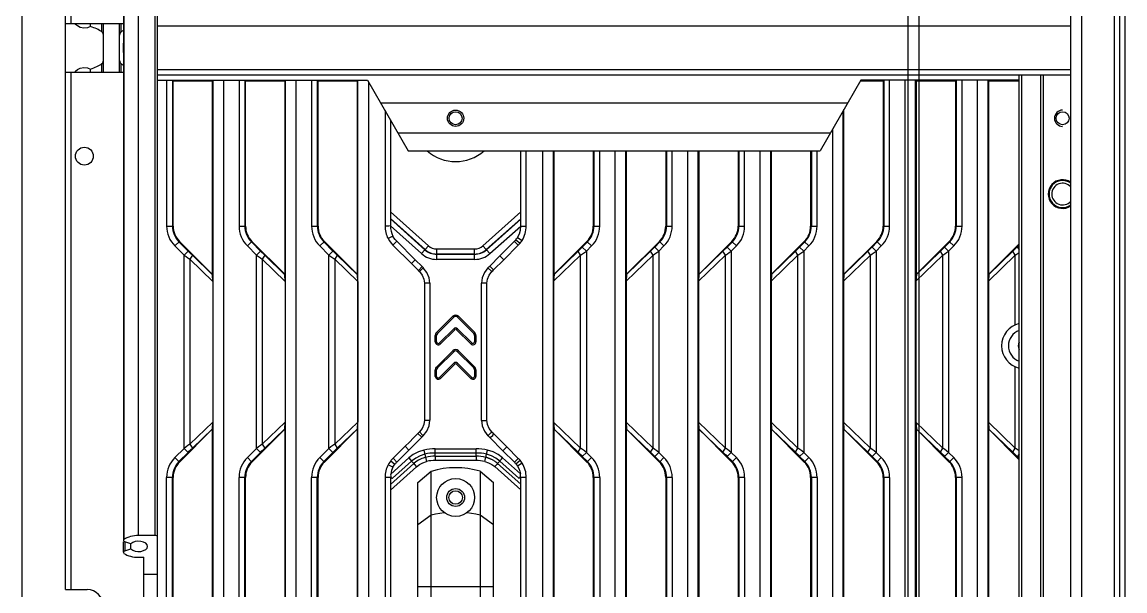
# Model space of a CAD drawing. Header units: millimetres. Extents: x -3132 to 28633, y 682 to 5849.
# Drawn here: x 23855.9 to 24059.4, y 4485.5 to 4590.5 of the extents above; entities that cross this region are included whole.
import ezdxf

# ---------------------------------------------------------------- set-up
doc = ezdxf.new("R2010")
doc.units = ezdxf.units.MM
doc.layers.add('02___PRT_ALL_AXES', color=7, linetype='Continuous')

# ---------------------------------------------------------------- blocks, each defined once
blk = doc.blocks.new('134567')
at = {"color": 7, "linetype": 'Continuous'}
for p, q in [((3525.58, -350.66), (3525.58, 376.34)), ((3694.08, -323.66), (3694.08, 349.34)), ((3696.08, 349.34), (3696.08, -323.66)), ((3703.08, 349.34), (3703.08, -323.66)), ((3500.58, -319.66), (3500.58, 342.84)), ((3508.58, 37.84), (3508.58, 231.84)), ((3509.58, 231.84), (3509.58, 142.34)), ((3519.27, 211.65), (3519.27, 138.68)), ((3519.39, 47.11), (3519.39, 211.46)), ((3522.08, 47.84), (3522.08, 210.73)), ((3525.08, 210.73), (3525.08, 47.84)), ((3508.58, 142.34), (3519.27, 142.34)), ((3513.22, 141.77), (3513.22, 142.34)), ((3515.33, 140.77), (3515.33, 142.34)), ((3515.58, 133.34), (3515.58, 142.34)), ((3518.58, 133.38), (3518.58, 142.31)), ((3518.83, 142.31), (3518.83, 140.77)), ((3694.08, 141.84), (3525.58, 141.84)), ((3519.27, 136.96), (3519.27, 46.93)), ((3515.33, 133.34), (3515.33, 134.92)), ((3518.83, 134.92), (3518.83, 133.38)), ((3508.58, 133.34), (3519.27, 133.34)), ((3509.58, 133.34), (3509.58, 37.84)), ((3513.22, 133.37), (3513.22, 133.92)), ((3525.58, 133.84), (3694.08, 133.84)), ((3525.58, 132.84), (3694.08, 132.84)), ((3684.58, -107.16), (3684.58, 132.84)), ((3685.08, -107.16), (3685.08, 132.84)), ((3688.58, -107.16), (3688.58, 132.84)), ((3689.08, -107.16), (3689.08, 132.84)), ((3525.58, 131.84), (3564.33, 131.84)), ((3527.26, 131.84), (3527.26, 104.93)), ((3528.32, 131.85), (3528.31, 104.93)), ((3528.45, 104.93), (3528.45, 131.71)), ((3535.67, 131.71), (3528.45, 131.71)), ((3535.8, 131.84), (3535.67, 131.71)), ((3535.67, 131.71), (3535.67, 96.04)), ((3535.82, -106.18), (3535.82, 131.84)), ((3537.81, -106.16), (3537.81, 131.84)), ((3540.63, 131.84), (3540.63, 104.93)), ((3541.69, 131.85), (3541.68, 104.93)), ((3541.82, 104.93), (3541.82, 131.71)), ((3549.04, 131.71), (3541.82, 131.71)), ((3549.17, 131.84), (3549.04, 131.71)), ((3549.04, 131.71), (3549.04, 96.04)), ((3549.19, -106.18), (3549.19, 131.84)), ((3551.18, -106.16), (3551.18, 131.84)), ((3554, 131.84), (3554, 104.93)), ((3555.06, 131.85), (3555.05, 104.93)), ((3555.19, 104.93), (3555.19, 131.71)), ((3562.41, 131.71), (3555.19, 131.71)), ((3562.54, 131.84), (3562.41, 131.71)), ((3562.41, 131.71), (3562.41, 96.04)), ((3562.56, -106.18), (3562.56, 131.84)), ((3564.33, 131.84), (3571.83, 118.84)), ((3564.55, -105.77), (3564.55, 131.45)), ((3655.34, 131.84), (3647.83, 118.84)), ((3659.46, 131.71), (3655.26, 131.71)), ((3684.58, 131.84), (3655.34, 131.84)), ((3659.55, 131.8), (3659.46, 131.71)), ((3659.46, 131.71), (3659.46, 104.93)), ((3659.59, 131.84), (3659.55, 131.8)), ((3659.59, 131.85), (3659.59, 104.93)), ((3660.65, 104.93), (3660.65, 131.84)), ((3663.46, 131.84), (3663.46, -106.16)), ((3665.46, -106.18), (3665.46, 131.84)), ((3665.47, 131.84), (3665.6, 131.71)), ((3672.83, 131.71), (3665.6, 131.71)), ((3665.6, 96.04), (3665.6, 131.71)), ((3672.92, 131.8), (3672.83, 131.71)), ((3672.83, 131.71), (3672.83, 104.93)), ((3672.96, 131.84), (3672.92, 131.8)), ((3672.96, 131.85), (3672.96, 104.93)), ((3674.02, 104.93), (3674.02, 131.84)), ((3676.83, 131.84), (3676.83, -106.16)), ((3678.83, -106.18), (3678.83, 131.84)), ((3678.84, 131.84), (3678.97, 131.71)), ((3684.58, 131.71), (3678.97, 131.71)), ((3678.97, 96.04), (3678.97, 131.71)), ((3652.89, 127.59), (3566.78, 127.59)), ((3567.55, 126.26), (3567.55, 104.93)), ((3652.09, -100.52), (3652.09, 126.21)), ((3652.23, 96.04), (3652.23, 126.46)), ((3568.55, 124.53), (3568.55, 104.96)), ((3650.09, 122.76), (3650.09, -97.07)), ((3649.71, 122.09), (3569.96, 122.09)), ((3571.83, 118.84), (3647.83, 118.84)), ((3592.61, 104.94), (3592.61, 118.84)), ((3593.61, 104.93), (3593.61, 118.84)), ((3596.61, 118.84), (3596.61, -93.16)), ((3598.61, -93.16), (3598.61, 118.84)), ((3598.75, 96.04), (3598.75, 118.84)), ((3605.98, 118.84), (3605.98, 104.93)), ((3606.11, 118.84), (3606.11, 104.93)), ((3607.17, 104.93), (3607.17, 118.84)), ((3609.98, 118.84), (3609.98, -93.16)), ((3611.98, -93.16), (3611.98, 118.84)), ((3612.12, 96.04), (3612.12, 118.84)), ((3619.35, 118.84), (3619.35, 104.93)), ((3619.48, 118.84), (3619.48, 104.93)), ((3620.54, 104.93), (3620.54, 118.84)), ((3623.35, 118.84), (3623.35, -93.16)), ((3625.35, -93.16), (3625.35, 118.84)), ((3625.49, 96.04), (3625.49, 118.84)), ((3632.72, 118.84), (3632.72, 104.93)), ((3632.85, 118.84), (3632.85, 104.93)), ((3633.91, 104.93), (3633.91, 118.84)), ((3636.72, 118.84), (3636.72, -93.16)), ((3638.72, -93.16), (3638.72, 118.84)), ((3638.86, 96.04), (3638.86, 118.84)), ((3646.09, 118.84), (3646.09, 104.93)), ((3646.22, 118.84), (3646.22, 104.93)), ((3647.28, 104.93), (3647.28, 118.84)), ((3575.56, 101.3), (3568.55, 107.59)), ((3574.93, 100.59), (3568.55, 106.31)), ((3568.55, 106.25), (3574.9, 100.56)), ((3592.61, 107.56), (3585.61, 101.3)), ((3592.61, 106.29), (3586.24, 100.59)), ((3586.27, 100.56), (3592.61, 106.23)), ((3527.26, 104.93), (3528.45, 104.93)), ((3540.63, 104.93), (3541.82, 104.93)), ((3554, 104.93), (3555.19, 104.93)), ((3568.55, 104.96), (3574.26, 99.85)), ((3586.91, 99.85), (3592.61, 104.94)), ((3592.61, 104.94), (3593.61, 104.93)), ((3605.98, 104.93), (3607.17, 104.93)), ((3619.35, 104.93), (3620.54, 104.93)), ((3632.72, 104.93), (3633.91, 104.93)), ((3646.09, 104.93), (3647.28, 104.93)), ((3659.46, 104.93), (3660.65, 104.93)), ((3672.83, 104.93), (3674.02, 104.93)), ((3529.62, 102.1), (3528.78, 101.26)), ((3529.52, 102), (3531.21, 100.32)), ((3535.67, 96.04), (3529.62, 102.1)), ((3542.99, 102.1), (3542.15, 101.26)), ((3542.89, 102), (3544.58, 100.32)), ((3549.04, 96.04), (3542.99, 102.1)), ((3556.36, 102.1), (3555.52, 101.26)), ((3556.26, 102), (3557.95, 100.32)), ((3562.41, 96.04), (3556.36, 102.1)), ((3569, 103.09), (3568.11, 102.64)), ((3569.72, 102.12), (3569.02, 101.4)), ((3573.12, 98.72), (3569.72, 102.12)), ((3591.52, 102.2), (3588.74, 99.42)), ((3591.43, 102.11), (3592.13, 101.4)), ((3591.69, 102.4), (3592.46, 101.76)), ((3592.01, 102.83), (3592.86, 102.29)), ((3604.81, 102.1), (3598.75, 96.04)), ((3604.9, 102), (3603.95, 101.05)), ((3605.65, 101.26), (3604.81, 102.1)), ((3618.18, 102.1), (3612.12, 96.04)), ((3618.27, 102), (3617.32, 101.05)), ((3619.02, 101.26), (3618.18, 102.1)), ((3631.55, 102.1), (3625.49, 96.04)), ((3631.64, 102), (3630.69, 101.05)), ((3632.39, 101.26), (3631.55, 102.1)), ((3644.92, 102.1), (3638.86, 96.04)), ((3645.01, 102), (3644.06, 101.05)), ((3645.76, 101.26), (3644.92, 102.1)), ((3658.29, 102.1), (3652.23, 96.04)), ((3658.38, 102), (3657.43, 101.05)), ((3659.13, 101.26), (3658.29, 102.1)), ((3671.66, 102.1), (3665.6, 96.04)), ((3671.75, 102), (3670.8, 101.05)), ((3672.5, 101.26), (3671.66, 102.1)), ((3528.78, 101.26), (3530.47, 99.57)), ((3530.47, 99.57), (3531.21, 100.32)), ((3542.15, 101.26), (3543.84, 99.57)), ((3543.84, 99.57), (3544.58, 100.32)), ((3555.52, 101.26), (3557.21, 99.57)), ((3557.21, 99.57), (3557.95, 100.32)), ((3569.02, 101.4), (3572.42, 98.01)), ((3574.26, 99.85), (3575.56, 101.3)), ((3577.08, 100.72), (3584.09, 100.72)), ((3577.08, 100.72), (3577.08, 98.78)), ((3584.09, 99.77), (3577.08, 99.77)), ((3577.08, 99.72), (3584.09, 99.72)), ((3584.09, 98.78), (3584.09, 100.72)), ((3585.61, 101.3), (3586.91, 99.85)), ((3589.45, 98.71), (3592.13, 101.4)), ((3603.17, 100.28), (3598.74, 96.01)), ((3603.63, 99.54), (3603.17, 100.28)), ((3603.95, 101.05), (3604.7, 100.31)), ((3604.7, 100.31), (3605.65, 101.26)), ((3604.7, 100.31), (3604.7, 63.17)), ((3616.54, 100.28), (3612.11, 96.01)), ((3617, 99.54), (3616.54, 100.28)), ((3617.32, 101.05), (3618.07, 100.31)), ((3618.07, 100.31), (3619.02, 101.26)), ((3618.07, 100.31), (3618.07, 63.17)), ((3629.91, 100.28), (3625.48, 96.01)), ((3630.37, 99.54), (3629.91, 100.28)), ((3630.69, 101.05), (3631.44, 100.31)), ((3631.44, 100.31), (3632.39, 101.26)), ((3631.44, 100.31), (3631.44, 63.17)), ((3643.28, 100.28), (3638.85, 96.01)), ((3643.74, 99.54), (3643.28, 100.28)), ((3644.06, 101.05), (3644.81, 100.31)), ((3644.81, 100.31), (3645.76, 101.26)), ((3644.81, 100.31), (3644.81, 63.17)), ((3656.65, 100.28), (3652.22, 96.01)), ((3657.11, 99.54), (3656.65, 100.28)), ((3657.43, 101.05), (3658.18, 100.31)), ((3658.18, 100.31), (3659.13, 101.26)), ((3658.18, 100.31), (3658.18, 63.17)), ((3670.02, 100.28), (3665.59, 96.01)), ((3670.48, 99.54), (3670.02, 100.28)), ((3670.8, 101.05), (3671.55, 100.31)), ((3671.55, 100.31), (3672.5, 101.26)), ((3671.55, 100.31), (3671.55, 63.17)), ((3683.39, 100.28), (3678.96, 96.01)), ((3684.58, 101.65), (3678.97, 96.04)), ((3683.85, 99.54), (3683.39, 100.28)), ((3684.17, 101.05), (3684.58, 101.46)), ((3684.17, 101.05), (3684.58, 100.64)), ((3530.47, 63.9), (3530.47, 99.57)), ((3532, 99.54), (3531.54, 98.8)), ((3531.54, 98.8), (3531.54, 64.68)), ((3531.54, 98.8), (3535.78, 94.7)), ((3535.71, 95.96), (3532, 99.54)), ((3543.84, 63.9), (3543.84, 99.57)), ((3545.37, 99.54), (3544.91, 98.8)), ((3544.91, 98.8), (3544.91, 64.68)), ((3544.91, 98.8), (3549.15, 94.7)), ((3549.08, 95.96), (3545.37, 99.54)), ((3557.21, 63.9), (3557.21, 99.57)), ((3558.74, 99.54), (3558.28, 98.8)), ((3558.28, 98.8), (3558.28, 64.68)), ((3558.28, 98.8), (3562.52, 94.7)), ((3562.45, 95.96), (3558.74, 99.54)), ((3573.12, 98.72), (3572.42, 98.01)), ((3572.42, 98.01), (3573.7, 96.74)), ((3574.4, 97.45), (3573.12, 98.72)), ((3584.09, 98.78), (3577.08, 98.78)), ((3588.74, 99.42), (3589.45, 98.71)), ((3598.67, 94.75), (3603.63, 99.54)), ((3603.63, 63.94), (3603.63, 99.54)), ((3612.04, 94.75), (3617, 99.54)), ((3617, 63.94), (3617, 99.54)), ((3625.41, 94.75), (3630.37, 99.54)), ((3630.37, 63.94), (3630.37, 99.54)), ((3638.78, 94.75), (3643.74, 99.54)), ((3643.74, 63.94), (3643.74, 99.54)), ((3652.15, 94.75), (3657.11, 99.54)), ((3657.11, 63.94), (3657.11, 99.54)), ((3665.52, 94.75), (3670.48, 99.54)), ((3670.48, 63.94), (3670.48, 99.54)), ((3678.89, 94.75), (3683.85, 99.54)), ((3683.85, 86.72), (3683.85, 99.54)), ((3535.67, 96.04), (3535.71, 95.96)), ((3535.78, 94.7), (3535.71, 95.96)), ((3549.04, 96.04), (3549.08, 95.96)), ((3549.15, 94.7), (3549.08, 95.96)), ((3562.41, 96.04), (3562.45, 95.96)), ((3562.52, 94.7), (3562.45, 95.96)), ((3573.7, 96.74), (3574.4, 97.45)), ((3574.62, 97.23), (3573.92, 96.52)), ((3586.55, 97.23), (3587.25, 96.53)), ((3587.58, 96.85), (3586.87, 97.56)), ((3598.74, 96.01), (3598.67, 94.75)), ((3598.75, 96.04), (3598.74, 96.01)), ((3612.11, 96.01), (3612.04, 94.75)), ((3612.12, 96.04), (3612.11, 96.01)), ((3625.48, 96.01), (3625.41, 94.75)), ((3625.49, 96.04), (3625.48, 96.01)), ((3638.85, 96.01), (3638.78, 94.75)), ((3638.86, 96.04), (3638.85, 96.01)), ((3652.22, 96.01), (3652.15, 94.75)), ((3652.23, 96.04), (3652.22, 96.01)), ((3665.59, 96.01), (3665.52, 94.75)), ((3665.6, 96.04), (3665.59, 96.01)), ((3678.96, 96.01), (3678.89, 94.75)), ((3678.97, 96.04), (3678.96, 96.01)), ((3535.78, 94.7), (3535.78, 68.77)), ((3549.15, 94.7), (3549.15, 68.77)), ((3562.52, 94.7), (3562.52, 68.77)), ((3575.81, 94.39), (3574.81, 94.39)), ((3574.81, 94.39), (3574.81, 69.09)), ((3575.81, 94.39), (3575.81, 69.09)), ((3586.36, 94.39), (3585.36, 94.39)), ((3585.36, 69.08), (3585.36, 94.39)), ((3586.36, 69.09), (3586.36, 94.39)), ((3598.67, 94.75), (3598.67, 68.73)), ((3612.04, 94.75), (3612.04, 68.73)), ((3625.41, 94.75), (3625.41, 68.73)), ((3638.78, 94.75), (3638.78, 68.73)), ((3652.15, 94.75), (3652.15, 68.73)), ((3665.52, 94.75), (3665.52, 68.73)), ((3678.89, 94.75), (3678.89, 68.73)), ((3580.05, 88.29), (3577.05, 85.29)), ((3577.23, 85.11), (3580.23, 88.11)), ((3580.23, 88.11), (3580.05, 88.29)), ((3581.11, 88.29), (3580.94, 88.11)), ((3580.94, 88.11), (3583.94, 85.11)), ((3584.11, 85.29), (3581.11, 88.29)), ((3580.23, 85.99), (3577.6, 83.36)), ((3577.77, 83.18), (3580.41, 85.81)), ((3580.41, 85.81), (3580.23, 85.99)), ((3580.94, 85.99), (3580.76, 85.81)), ((3580.76, 85.81), (3583.39, 83.18)), ((3583.57, 83.36), (3580.94, 85.99)), ((3577.08, 84.76), (3576.83, 84.76)), ((3576.83, 83.57), (3576.83, 84.76)), ((3576.83, 83.57), (3577.08, 83.57)), ((3577.05, 85.29), (3577.23, 85.11)), ((3577.08, 83.57), (3577.08, 84.76)), ((3583.94, 85.11), (3584.11, 85.29)), ((3584.33, 84.76), (3584.08, 84.76)), ((3584.08, 84.76), (3584.08, 83.57)), ((3584.08, 83.57), (3584.33, 83.57)), ((3584.33, 84.76), (3584.33, 83.57)), ((3580.05, 81.92), (3577.05, 78.92)), ((3577.23, 78.75), (3580.23, 81.75)), ((3577.6, 83.36), (3577.77, 83.18)), ((3580.23, 81.75), (3580.05, 81.92)), ((3581.11, 81.92), (3580.94, 81.75)), ((3580.94, 81.75), (3583.94, 78.75)), ((3584.11, 78.92), (3581.11, 81.92)), ((3583.39, 83.18), (3583.57, 83.36)), ((3580.23, 79.63), (3577.6, 76.99)), ((3577.77, 76.82), (3580.41, 79.45)), ((3580.41, 79.45), (3580.23, 79.63)), ((3580.94, 79.63), (3580.76, 79.45)), ((3580.76, 79.45), (3583.39, 76.82)), ((3583.57, 76.99), (3580.94, 79.63)), ((3577.08, 78.39), (3576.83, 78.39)), ((3576.83, 77.2), (3576.83, 78.39)), ((3577.05, 78.92), (3577.23, 78.75)), ((3577.08, 77.2), (3577.08, 78.39)), ((3583.94, 78.75), (3584.11, 78.92)), ((3584.33, 78.39), (3584.08, 78.39)), ((3584.08, 78.39), (3584.08, 77.2)), ((3584.33, 78.39), (3584.33, 77.2)), ((3683.85, 63.94), (3683.85, 78.96)), ((3576.83, 77.2), (3577.08, 77.2)), ((3577.6, 76.99), (3577.77, 76.82)), ((3583.39, 76.82), (3583.57, 76.99)), ((3584.08, 77.2), (3584.33, 77.2)), ((3529.62, 61.38), (3535.67, 67.43)), ((3535.78, 68.77), (3531.54, 64.68)), ((3532, 63.93), (3535.71, 67.51)), ((3535.67, 67.43), (3535.71, 67.51)), ((3535.67, 67.43), (3535.67, -41.74)), ((3535.71, 67.51), (3535.78, 68.77)), ((3542.99, 61.38), (3549.04, 67.43)), ((3549.15, 68.77), (3544.91, 64.68)), ((3545.37, 63.93), (3549.08, 67.51)), ((3549.04, 67.43), (3549.08, 67.51)), ((3549.04, 67.43), (3549.04, -41.74)), ((3549.08, 67.51), (3549.15, 68.77)), ((3556.36, 61.38), (3562.41, 67.43)), ((3562.52, 68.77), (3558.28, 64.68)), ((3558.74, 63.93), (3562.45, 67.51)), ((3562.41, 67.43), (3562.45, 67.51)), ((3562.41, 67.43), (3562.41, -41.74)), ((3562.45, 67.51), (3562.52, 68.77)), ((3574.81, 69.09), (3575.81, 69.09)), ((3585.36, 69.08), (3586.36, 69.08)), ((3598.67, 68.73), (3598.74, 67.46)), ((3603.63, 63.94), (3598.67, 68.73)), ((3598.74, 67.47), (3603.17, 63.19)), ((3598.75, -41.75), (3598.75, 67.44)), ((3598.75, 67.44), (3604.81, 61.38)), ((3612.04, 68.73), (3612.11, 67.46)), ((3617, 63.94), (3612.04, 68.73)), ((3612.11, 67.47), (3616.54, 63.19)), ((3612.12, -41.75), (3612.12, 67.44)), ((3612.12, 67.44), (3618.18, 61.38)), ((3630.37, 63.94), (3625.41, 68.73)), ((3625.41, 68.73), (3625.48, 67.46)), ((3625.48, 67.47), (3629.91, 63.19)), ((3625.49, 67.44), (3631.55, 61.38)), ((3625.49, -41.75), (3625.49, 67.44)), ((3638.78, 68.73), (3638.85, 67.46)), ((3643.74, 63.94), (3638.78, 68.73)), ((3638.85, 67.47), (3643.28, 63.19)), ((3638.86, -41.75), (3638.86, 67.44)), ((3638.86, 67.44), (3644.92, 61.38)), ((3657.11, 63.94), (3652.15, 68.73)), ((3652.15, 68.73), (3652.22, 67.46)), ((3652.22, 67.47), (3656.65, 63.19)), ((3652.23, 67.44), (3658.29, 61.38)), ((3652.23, -41.75), (3652.23, 67.44)), ((3670.48, 63.94), (3665.52, 68.73)), ((3665.52, 68.73), (3665.59, 67.46)), ((3665.59, 67.47), (3670.02, 63.19)), ((3665.6, 67.44), (3671.66, 61.38)), ((3665.6, -41.75), (3665.6, 67.44)), ((3683.85, 63.94), (3678.89, 68.73)), ((3678.89, 68.73), (3678.96, 67.46)), ((3678.96, 67.47), (3683.39, 63.19)), ((3678.97, -41.75), (3678.97, 67.44)), ((3678.97, 67.44), (3684.58, 61.82)), ((3573.63, 66.67), (3574.34, 65.96)), ((3574.62, 66.24), (3573.91, 66.95)), ((3586.54, 66.25), (3587.25, 66.95)), ((3586.87, 65.91), (3589.32, 63.46)), ((3590.02, 64.17), (3587.58, 66.62)), ((3530.47, 63.9), (3528.78, 62.22)), ((3529.52, 61.47), (3531.21, 63.16)), ((3531.21, 63.16), (3530.47, 63.9)), ((3531.54, 64.68), (3532, 63.93)), ((3543.84, 63.9), (3542.15, 62.22)), ((3542.89, 61.47), (3544.58, 63.16)), ((3544.58, 63.16), (3543.84, 63.9)), ((3544.91, 64.68), (3545.37, 63.93)), ((3557.21, 63.9), (3555.52, 62.22)), ((3556.26, 61.47), (3557.95, 63.16)), ((3557.95, 63.16), (3557.21, 63.9)), ((3558.28, 64.68), (3558.74, 63.93)), ((3571.26, 64.3), (3569.03, 62.08)), ((3569.73, 61.37), (3571.97, 63.59)), ((3571.97, 63.59), (3571.26, 64.3)), ((3574.72, 63.59), (3575.23, 61.49)), ((3576.81, 63.83), (3584.35, 63.83)), ((3585.96, 61.49), (3586.47, 63.59)), ((3589.32, 63.46), (3590.02, 64.17)), ((3589.32, 63.46), (3591.44, 61.35)), ((3592.14, 62.06), (3590.02, 64.17)), ((3603.17, 63.19), (3603.63, 63.94)), ((3604.7, 63.17), (3603.95, 62.42)), ((3605.65, 62.22), (3604.7, 63.17)), ((3616.54, 63.19), (3617, 63.94)), ((3618.07, 63.17), (3617.32, 62.42)), ((3619.02, 62.22), (3618.07, 63.17)), ((3629.91, 63.19), (3630.37, 63.94)), ((3631.44, 63.17), (3630.69, 62.42)), ((3632.39, 62.22), (3631.44, 63.17)), ((3643.28, 63.19), (3643.74, 63.94)), ((3644.81, 63.17), (3644.06, 62.42)), ((3645.76, 62.22), (3644.81, 63.17)), ((3656.65, 63.19), (3657.11, 63.94)), ((3658.18, 63.17), (3657.43, 62.42)), ((3659.13, 62.22), (3658.18, 63.17)), ((3670.02, 63.19), (3670.48, 63.94)), ((3671.55, 63.17), (3670.8, 62.42)), ((3672.5, 62.22), (3671.55, 63.17)), ((3683.39, 63.19), (3683.85, 63.94)), ((3528.78, 62.22), (3529.62, 61.38)), ((3542.15, 62.22), (3542.99, 61.38)), ((3555.52, 62.22), (3556.36, 61.38)), ((3568.55, 57.26), (3572.84, 61.11)), ((3571.92, 62.14), (3568.6, 59.16)), ((3568.6, 61.6), (3569.38, 60.98)), ((3572.44, 61.55), (3568.93, 58.4)), ((3569.73, 61.37), (3569.03, 62.08)), ((3571.92, 62.14), (3572.44, 61.55)), ((3572.84, 61.11), (3572.44, 61.55)), ((3572.84, 61.11), (3572.98, 60.94)), ((3584.37, 61.67), (3576.8, 61.67)), ((3584.36, 63.05), (3576.81, 63.05)), ((3576.81, 62.45), (3576.81, 63.05)), ((3576.81, 62.45), (3584.36, 62.45)), ((3584.36, 62.45), (3584.36, 63.05)), ((3588.33, 61.11), (3588.19, 60.95)), ((3588.33, 61.11), (3588.73, 61.56)), ((3588.33, 61.11), (3592.61, 57.28)), ((3592.24, 58.42), (3588.73, 61.56)), ((3592.56, 59.18), (3589.25, 62.14)), ((3591.44, 61.35), (3592.14, 62.06)), ((3591.69, 61.07), (3592.46, 61.72)), ((3592.87, 61.17), (3592.02, 60.64)), ((3603.95, 62.42), (3604.9, 61.47)), ((3604.81, 61.38), (3605.65, 62.22)), ((3617.32, 62.42), (3618.27, 61.47)), ((3618.18, 61.38), (3619.02, 62.22)), ((3630.69, 62.42), (3631.64, 61.47)), ((3631.55, 61.38), (3632.39, 62.22)), ((3644.06, 62.42), (3645.01, 61.47)), ((3644.92, 61.38), (3645.76, 62.22)), ((3657.43, 62.42), (3658.38, 61.47)), ((3658.29, 61.38), (3659.13, 62.22)), ((3670.8, 62.42), (3671.75, 61.47)), ((3671.66, 61.38), (3672.5, 62.22)), ((3684.58, 62.82), (3684.17, 62.42)), ((3684.17, 62.42), (3684.58, 62.01)), ((3569.01, 60.41), (3568.13, 60.87)), ((3568.56, 56.21), (3573.36, 60.52)), ((3572.98, 60.94), (3573.36, 60.52)), ((3573.58, 57.58), (3576.05, 59.67)), ((3576.05, -33.98), (3576.05, 59.67)), ((3585.11, 59.68), (3585.11, -33.99)), ((3585.11, 59.68), (3587.58, 57.59)), ((3588.19, 60.95), (3587.82, 60.53)), ((3587.82, 60.53), (3592.61, 56.24)), ((3527.26, -32.86), (3527.26, 58.55)), ((3528.45, 58.55), (3527.26, 58.55)), ((3528.31, -32.86), (3528.31, 58.55)), ((3528.45, -32.86), (3528.45, 58.55)), ((3541.82, 58.55), (3540.63, 58.55)), ((3540.63, -32.86), (3540.63, 58.55)), ((3541.68, -32.86), (3541.68, 58.55)), ((3541.82, -32.86), (3541.82, 58.55)), ((3555.19, 58.55), (3554, 58.55)), ((3554, -32.86), (3554, 58.55)), ((3555.05, -32.86), (3555.05, 58.55)), ((3555.19, -32.86), (3555.19, 58.55)), ((3568.7, 58.55), (3567.55, 58.55)), ((3567.55, 58.55), (3567.55, -32.86)), ((3568.55, 58.47), (3568.93, 58.4)), ((3568.55, 58.47), (3568.55, -32.51)), ((3573.58, -31.89), (3573.58, 57.58)), ((3587.58, -31.9), (3587.58, 57.59)), ((3592.24, 58.42), (3592.61, 58.49)), ((3593.61, 58.54), (3592.45, 58.54)), ((3592.61, -32.53), (3592.61, 58.49)), ((3593.61, -32.86), (3593.61, 58.54)), ((3607.17, 58.55), (3605.98, 58.55)), ((3605.98, 58.55), (3605.98, -32.86)), ((3606.11, 58.55), (3606.11, -32.86)), ((3607.17, 58.55), (3607.17, -32.86)), ((3620.54, 58.55), (3619.35, 58.55)), ((3619.35, 58.55), (3619.35, -32.86)), ((3619.48, 58.55), (3619.48, -32.86)), ((3620.54, 58.55), (3620.54, -32.86)), ((3633.91, 58.55), (3632.72, 58.55)), ((3632.72, 58.55), (3632.72, -32.86)), ((3632.85, 58.55), (3632.85, -32.86)), ((3633.91, 58.55), (3633.91, -32.86)), ((3647.28, 58.55), (3646.09, 58.55)), ((3646.09, 58.55), (3646.09, -32.86)), ((3646.22, 58.55), (3646.22, -32.86)), ((3647.28, 58.55), (3647.28, -32.86)), ((3660.65, 58.55), (3659.46, 58.55)), ((3659.46, 58.55), (3659.46, -32.86)), ((3659.59, 58.55), (3659.59, -32.86)), ((3660.65, 58.55), (3660.65, -32.86)), ((3674.02, 58.55), (3672.83, 58.55)), ((3672.83, 58.55), (3672.83, -32.86)), ((3672.96, 58.55), (3672.96, -32.86)), ((3674.02, -32.86), (3674.02, 58.55)), ((3573.58, 49.84), (3576.05, 51.62)), ((3585.11, 51.63), (3587.58, 49.85)), ((3525.08, 47.84), (3522.08, 47.84)), ((3519.27, 44.72), (3519.27, 46.68)), ((3519.52, 46.68), (3519.52, 44.97)), ((3520.65, 46.3), (3519.52, 46.68)), ((3519.52, 44.97), (3520.65, 45.35)), ((3520.65, 45.35), (3520.65, 46.3)), ((3522.08, 43.8), (3523.08, 43.8)), ((3523.08, 36.3), (3523.08, 43.8)), ((3525.58, 40.63), (3523.08, 40.63)), ((3508.58, 37.84), (3512.58, 37.84)), ((3587.58, 38.37), (3573.58, 38.37))]:
    blk.add_line(p, q, dxfattribs=at)
for points in [[(3513.22, 141.77), (3512.63, 141.55), (3511.98, 141.48), (3511.33, 141.61), (3510.79, 141.87), (3510.47, 142.13), (3510.43, 142.23)], [(3515.58, 140.16), (3515.56, 140.41), (3515.48, 140.61), (3515.33, 140.77)], [(3518.83, 140.77), (3518.69, 140.61), (3518.61, 140.41), (3518.58, 140.16)], [(3519.27, 136.96), (3519.27, 137.3), (3519.28, 137.64), (3519.28, 137.99), (3519.28, 138.34), (3519.27, 138.68)], [(3515.33, 134.92), (3515.48, 135.07), (3515.56, 135.28), (3515.58, 135.52)], [(3518.58, 135.52), (3518.61, 135.28), (3518.69, 135.07), (3518.83, 134.92)], [(3510.43, 133.46), (3510.47, 133.55), (3510.79, 133.82)], [(3510.79, 133.82), (3511.33, 134.08), (3511.98, 134.2), (3512.63, 134.14), (3513.22, 133.92)], [(3528.32, 131.84), (3528.36, 131.8), (3528.45, 131.71)], [(3541.69, 131.84), (3541.73, 131.8), (3541.82, 131.71)], [(3555.06, 131.84), (3555.1, 131.8), (3555.19, 131.71)], [(3568.55, 104.96), (3568.23, 104.94), (3567.89, 104.94), (3567.55, 104.93)], [(3592.01, 102.83), (3592.35, 103.49), (3592.55, 104.2), (3592.61, 104.94)], [(3568.11, 102.64), (3568.36, 102.21), (3568.66, 101.8), (3569.02, 101.4)], [(3569.72, 102.12), (3569.43, 102.43), (3569.19, 102.76), (3569, 103.09)], [(3591.69, 102.4), (3591.61, 102.3), (3591.52, 102.2)], [(3591.69, 102.4), (3591.81, 102.55), (3591.92, 102.68), (3592.01, 102.83)], [(3592.13, 101.4), (3592.24, 101.51), (3592.35, 101.63), (3592.46, 101.76)], [(3592.46, 101.76), (3592.6, 101.94), (3592.74, 102.11), (3592.86, 102.29)], [(3532, 99.54), (3531.74, 99.79), (3531.48, 100.05), (3531.21, 100.32)], [(3545.37, 99.54), (3545.11, 99.79), (3544.85, 100.05), (3544.58, 100.32)], [(3558.74, 99.54), (3558.48, 99.79), (3558.22, 100.05), (3557.95, 100.32)], [(3603.95, 101.05), (3603.68, 100.79), (3603.42, 100.53), (3603.17, 100.28)], [(3603.63, 99.54), (3603.98, 99.79), (3604.33, 100.04), (3604.7, 100.31)], [(3617.32, 101.05), (3617.05, 100.79), (3616.79, 100.53), (3616.54, 100.28)], [(3617, 99.54), (3617.35, 99.79), (3617.7, 100.04), (3618.07, 100.31)], [(3630.69, 101.05), (3630.42, 100.79), (3630.16, 100.53), (3629.91, 100.28)], [(3630.37, 99.54), (3630.72, 99.79), (3631.07, 100.04), (3631.44, 100.31)], [(3644.06, 101.05), (3643.79, 100.79), (3643.53, 100.53), (3643.28, 100.28)], [(3643.74, 99.54), (3644.09, 99.79), (3644.44, 100.04), (3644.81, 100.31)], [(3657.43, 101.05), (3657.16, 100.79), (3656.9, 100.53), (3656.65, 100.28)], [(3657.11, 99.54), (3657.46, 99.79), (3657.81, 100.04), (3658.18, 100.31)], [(3670.8, 101.05), (3670.53, 100.79), (3670.27, 100.53), (3670.02, 100.28)], [(3670.48, 99.54), (3670.83, 99.79), (3671.18, 100.04), (3671.55, 100.31)], [(3684.17, 101.05), (3683.9, 100.79), (3683.64, 100.53), (3683.39, 100.28)], [(3683.85, 99.54), (3684.2, 99.79), (3684.55, 100.04), (3684.58, 100.06)], [(3530.47, 99.57), (3530.83, 99.31), (3531.19, 99.05), (3531.54, 98.8)], [(3543.84, 99.57), (3544.2, 99.31), (3544.56, 99.05), (3544.91, 98.8)], [(3557.21, 99.57), (3557.57, 99.31), (3557.93, 99.05), (3558.28, 98.8)], [(3588.74, 99.42), (3588.12, 98.8), (3587.49, 98.18), (3586.87, 97.56)], [(3587.58, 96.85), (3588.21, 97.48), (3588.83, 98.1), (3589.45, 98.71)], [(3573.92, 96.52), (3574.41, 95.87), (3574.71, 95.15), (3574.81, 94.39)], [(3575.81, 94.39), (3575.67, 95.41), (3575.27, 96.37), (3574.62, 97.23)], [(3586.55, 97.23), (3585.89, 96.38), (3585.49, 95.41), (3585.36, 94.39)], [(3586.36, 94.39), (3586.46, 95.15), (3586.76, 95.88), (3587.25, 96.53)], [(3574.81, 69.09), (3574.71, 68.32), (3574.41, 67.6), (3573.91, 66.95)], [(3574.62, 66.24), (3575.27, 67.1), (3575.67, 68.06), (3575.81, 69.09)], [(3585.36, 69.09), (3585.49, 68.06), (3585.89, 67.1), (3586.54, 66.25)], [(3587.25, 66.95), (3586.76, 67.6), (3586.46, 68.32), (3586.36, 69.09)], [(3598.75, 67.44), (3598.74, 67.45), (3598.74, 67.45), (3598.74, 67.47)], [(3612.12, 67.44), (3612.11, 67.45), (3612.11, 67.45), (3612.11, 67.47)], [(3625.49, 67.44), (3625.48, 67.45), (3625.48, 67.45), (3625.48, 67.47)], [(3638.86, 67.44), (3638.85, 67.45), (3638.85, 67.45), (3638.85, 67.47)], [(3652.23, 67.44), (3652.22, 67.45), (3652.22, 67.45), (3652.22, 67.47)], [(3678.97, 67.44), (3678.96, 67.45), (3678.96, 67.45), (3678.96, 67.47)], [(3573.63, 66.67), (3572.83, 65.87), (3572.04, 65.07), (3571.26, 64.3)], [(3571.97, 63.59), (3572.76, 64.38), (3573.55, 65.17), (3574.34, 65.96)], [(3586.87, 65.91), (3587.2, 66.07), (3587.43, 66.31), (3587.58, 66.62)], [(3531.54, 64.68), (3531.19, 64.43), (3530.83, 64.17), (3530.47, 63.9)], [(3531.21, 63.16), (3531.48, 63.43), (3531.74, 63.68), (3532, 63.93)], [(3544.91, 64.68), (3544.56, 64.43), (3544.2, 64.17), (3543.84, 63.9)], [(3544.58, 63.16), (3544.85, 63.43), (3545.11, 63.68), (3545.37, 63.93)], [(3558.28, 64.68), (3557.93, 64.43), (3557.57, 64.17), (3557.21, 63.9)], [(3557.95, 63.16), (3558.22, 63.43), (3558.48, 63.68), (3558.74, 63.93)], [(3574.72, 63.59), (3573.71, 63.25), (3572.77, 62.76), (3571.92, 62.14)], [(3576.81, 63.05), (3576.81, 63.27), (3576.81, 63.83)], [(3584.36, 63.05), (3584.36, 63.27), (3584.35, 63.83)], [(3589.25, 62.14), (3588.41, 62.77), (3587.48, 63.25), (3586.47, 63.59)], [(3603.17, 63.19), (3603.42, 62.95), (3603.68, 62.69), (3603.95, 62.42)], [(3604.7, 63.17), (3604.33, 63.43), (3603.98, 63.69), (3603.63, 63.94)], [(3616.54, 63.19), (3616.79, 62.95), (3617.05, 62.69), (3617.32, 62.42)], [(3618.07, 63.17), (3617.7, 63.43), (3617.35, 63.69), (3617, 63.94)], [(3629.91, 63.19), (3630.16, 62.95), (3630.42, 62.69), (3630.69, 62.42)], [(3631.44, 63.17), (3631.07, 63.43), (3630.72, 63.69), (3630.37, 63.94)], [(3643.28, 63.19), (3643.53, 62.95), (3643.79, 62.69), (3644.06, 62.42)], [(3644.81, 63.17), (3644.44, 63.43), (3644.09, 63.69), (3643.74, 63.94)], [(3656.65, 63.19), (3656.9, 62.95), (3657.16, 62.69), (3657.43, 62.42)], [(3658.18, 63.17), (3657.81, 63.43), (3657.46, 63.69), (3657.11, 63.94)], [(3670.02, 63.19), (3670.27, 62.95), (3670.53, 62.69), (3670.8, 62.42)], [(3671.55, 63.17), (3671.18, 63.43), (3670.83, 63.69), (3670.48, 63.94)], [(3683.39, 63.19), (3683.64, 62.95), (3683.9, 62.69), (3684.17, 62.42)], [(3684.58, 63.41), (3684.55, 63.43), (3684.2, 63.69), (3683.85, 63.94)], [(3568.6, 61.6), (3568.42, 61.36), (3568.26, 61.11), (3568.13, 60.87)], [(3574.91, 62.83), (3574.03, 62.54), (3573.21, 62.12), (3572.44, 61.55)], [(3575.05, 62.25), (3574.35, 62.03), (3573.76, 61.75), (3573.26, 61.43), (3572.84, 61.11)], [(3573.36, 60.52), (3573.92, 60.94), (3574.55, 61.26), (3575.23, 61.49)], [(3576.81, 62.45), (3576.81, 62.23), (3576.8, 61.67)], [(3584.36, 62.45), (3584.36, 62.23), (3584.37, 61.67)], [(3585.96, 61.49), (3586.63, 61.26), (3587.26, 60.94), (3587.82, 60.53)], [(3588.33, 61.11), (3588.17, 61.25), (3588.01, 61.37), (3587.87, 61.47), (3587.73, 61.56), (3587.6, 61.64), (3587.47, 61.72), (3587.36, 61.78), (3587.25, 61.83), (3587.15, 61.88), (3587.06, 61.93), (3586.97, 61.97), (3586.88, 62), (3586.8, 62.04), (3586.73, 62.06), (3586.66, 62.09), (3586.59, 62.11), (3586.53, 62.13), (3586.48, 62.15), (3586.43, 62.17), (3586.38, 62.18), (3586.33, 62.2), (3586.29, 62.21), (3586.25, 62.22), (3586.21, 62.23), (3586.18, 62.24), (3586.14, 62.25)], [(3588.73, 61.56), (3587.99, 62.11), (3587.17, 62.53), (3586.29, 62.83)], [(3588.73, 61.56), (3588.88, 61.72), (3589.06, 61.92), (3589.25, 62.14)], [(3591.44, 61.35), (3591.53, 61.26), (3591.61, 61.17), (3591.69, 61.07)], [(3592.02, 60.63), (3591.92, 60.79), (3591.81, 60.93), (3591.69, 61.07)], [(3592.46, 61.72), (3592.35, 61.84), (3592.25, 61.95), (3592.14, 62.06)], [(3592.87, 61.17), (3592.74, 61.35), (3592.61, 61.53), (3592.46, 61.72)], [(3568.6, 59.16), (3568.58, 58.96), (3568.6, 58.79), (3568.64, 58.65), (3568.7, 58.55)], [(3569.01, 60.41), (3569.12, 60.6), (3569.24, 60.79), (3569.38, 60.98)], [(3592.02, 60.63), (3592.26, 60.18), (3592.45, 59.69), (3592.56, 59.18)], [(3592.55, 58.74), (3592.57, 58.87), (3592.58, 59.01), (3592.56, 59.18)], [(3568.7, 58.55), (3568.76, 58.48), (3568.84, 58.43), (3568.93, 58.4)], [(3592.24, 58.42), (3592.32, 58.45), (3592.39, 58.49), (3592.45, 58.54)], [(3592.45, 58.55), (3592.51, 58.63), (3592.55, 58.74)], [(3576.05, 51.62), (3576.84, 51.8), (3577.64, 51.95), (3578.45, 52.07)], [(3582.72, 52.07), (3583.52, 51.96), (3584.32, 51.81), (3585.11, 51.63)]]:
    blk.add_lwpolyline(points, dxfattribs=at)
for centre, radius in [((3580.58, 124.84), 1.5), ((3580.58, 124.84), 1.2), ((3692.58, 124.84), 1.2), ((3512.08, 117.84), 1.65), ((3580.58, 54.84), 3.5), ((3580.58, 54.84), 1.65), ((3580.58, 54.84), 1.25)]:
    blk.add_circle(centre, radius, dxfattribs=at)
for centre, radius, start, end in [((3692.58, 124.84), 1.5, 90, 270), ((3580.58, 124.84), 8, 229.0116, 310.97), ((3692.58, 110.84), 2.5, 52.9966, 307.0034), ((3692.58, 110.84), 2, 41.298, 318.702), ((3532.45, 104.93), 5.19, 180, 225), ((3532.45, 104.93), 4.13, 180, 225), ((3532.45, 104.93), 4, 180, 225), ((3545.82, 104.93), 5.19, 180, 225), ((3545.82, 104.93), 4.13, 180, 225), ((3545.82, 104.93), 4, 180, 225), ((3559.19, 104.93), 5.19, 180, 225), ((3559.19, 104.93), 4.13, 180, 225), ((3559.19, 104.93), 4, 180, 225), ((3572.55, 104.93), 5, 180, 207.2508), ((3572.55, 104.93), 4, 179.5531, 207.3462), ((3588.61, 104.93), 5, 328.1199, 0.0467), ((3601.98, 104.93), 4, 314.9993, 360), ((3601.98, 104.93), 4.13, 315, 0), ((3601.98, 104.93), 5.19, 315, 360), ((3615.35, 104.93), 4, 314.9993, 360), ((3615.35, 104.93), 4.13, 315, 0), ((3615.35, 104.93), 5.19, 315, 360), ((3628.72, 104.93), 4, 314.9993, 360), ((3628.72, 104.93), 4.13, 315, 0), ((3628.72, 104.93), 5.19, 315, 360), ((3642.09, 104.93), 4, 314.9993, 360), ((3642.09, 104.93), 4.13, 315, 0), ((3642.09, 104.93), 5.19, 315, 360), ((3655.46, 104.93), 4, 314.9993, 360), ((3655.46, 104.93), 4.13, 315, 0), ((3655.46, 104.93), 5.19, 315, 360), ((3668.83, 104.93), 4, 314.9993, 360), ((3668.83, 104.93), 4.13, 315, 0), ((3668.83, 104.93), 5.19, 315, 360), ((3577.08, 103), 4.22, 228.1003, 270), ((3577.08, 103), 3.27, 228.1003, 270), ((3577.08, 103), 3.23, 228.1003, 270), ((3577.08, 103), 2.28, 228.1003, 270), ((3584.09, 103), 2.28, 270, 311.8129), ((3584.09, 103), 3.23, 270, 311.8129), ((3584.09, 103), 3.27, 270, 311.8129), ((3584.09, 103), 4.22, 270, 311.8129), ((3629.88, 153.24), 79.68, 225.1588, 225.382), ((3629.88, 153.24), 78.68, 225.1588, 225.388), ((3531.07, 153.37), 78.92, 314.6652, 314.9997), ((3531.07, 153.37), 79.92, 314.6701, 314.9997), ((3580.58, 87.76), 0.75, 45, 135), ((3580.58, 87.76), 0.5, 45.0001, 135), ((3580.58, 85.64), 0.5, 45, 135), ((3580.58, 85.64), 0.25, 45, 135), ((3685.58, 82.84), 4.25, 103.8262, 256.1731), ((3685.58, 82.84), 3, 109.7865, 250.2061), ((3577.58, 84.76), 0.75, 135, 179.9999), ((3577.38, 83.57), 0.55, 180, 315), ((3577.58, 84.76), 0.5, 135, 180), ((3577.38, 83.57), 0.3, 180, 315), ((3583.78, 83.57), 0.55, 225.0001, 360), ((3583.78, 83.57), 0.3, 225.0001, 360), ((3583.58, 84.76), 0.5, 0, 45), ((3583.58, 84.76), 0.75, 0, 45), ((3685.58, 82.84), 1.2, 146.4782, 213.522), ((3580.58, 81.39), 0.75, 45, 135), ((3580.58, 81.39), 0.5, 45, 135), ((3580.58, 79.27), 0.5, 45, 135), ((3580.58, 79.27), 0.25, 45, 135), ((3577.58, 78.39), 0.75, 135, 179.9999), ((3577.58, 78.39), 0.5, 135, 180), ((3583.58, 78.39), 0.5, 0, 45), ((3583.58, 78.39), 0.75, 0, 45), ((3577.38, 77.2), 0.55, 180, 315), ((3577.38, 77.2), 0.3, 180, 315), ((3583.78, 77.2), 0.55, 225.0001, 360), ((3583.78, 77.2), 0.3, 225.0001, 360), ((3629.92, 10.22), 79.72, 134.6361, 134.9204), ((3629.92, 10.22), 78.72, 134.6312, 134.9204), ((3531.09, 10.12), 78.9, 45.0075, 45.3499), ((3531.09, 10.12), 79.9, 45.0071, 45.344), ((3576.7, 55.51), 8.32, 89.2033, 103.7548), ((3584.48, 55.5), 8.33, 76.1272, 90.8609), ((3532.45, 58.55), 5.19, 135, 180), ((3532.45, 58.55), 4.13, 135, 180), ((3532.45, 58.55), 4, 135, 180), ((3545.82, 58.55), 5.19, 135, 180), ((3545.82, 58.55), 4.13, 135, 180), ((3545.82, 58.55), 4, 135, 180), ((3559.19, 58.55), 5.19, 135, 180), ((3559.19, 58.55), 4.13, 135, 180), ((3559.19, 58.55), 4, 135, 180), ((3572.47, 58.55), 4.93, 134.2072, 141.8099), ((3572.47, 58.55), 3.93, 134.1844, 141.8102), ((3576.7, 55.51), 7.54, 89.165, 103.7546), ((3576.7, 55.51), 6.94, 89.0858, 103.7546), ((3576.7, 55.51), 6.16, 89.0345, 103.7551), ((3584.48, 55.5), 7.55, 76.1267, 90.8992), ((3584.48, 55.5), 6.95, 76.1267, 90.9897), ((3584.48, 55.5), 6.17, 76.1259, 91.0419), ((3588.61, 58.55), 5, 359.8876, 31.6532), ((3601.98, 58.55), 4, 0, 45.0007), ((3601.98, 58.55), 4.13, 0, 45), ((3601.98, 58.55), 5.19, 0, 45), ((3615.35, 58.55), 4, 0, 45.0007), ((3615.35, 58.55), 4.13, 0, 45), ((3615.35, 58.55), 5.19, 0, 45), ((3628.72, 58.55), 4, 0, 45.0007), ((3628.72, 58.55), 4.13, 0, 45), ((3628.72, 58.55), 5.19, 0, 45), ((3642.09, 58.55), 4, 0, 45.0007), ((3642.09, 58.55), 4.13, 0, 45), ((3642.09, 58.55), 5.19, 0, 45), ((3655.46, 58.55), 4, 0, 45.0007), ((3655.46, 58.55), 4.13, 0, 45), ((3655.46, 58.55), 5.19, 0, 45), ((3668.83, 58.55), 4, 0, 45.0007), ((3668.83, 58.55), 4.13, 0, 45), ((3668.83, 58.55), 5.19, 0, 45), ((3572.55, 58.55), 5, 152.2931, 180), ((3572.55, 58.55), 4, 152.2143, 171.2372), ((3512.58, 34.84), 3, 0, 90)]:
    blk.add_arc(centre, radius, start, end, dxfattribs=at)
for centre, major_axis, ratio, start_param, end_param in [((3509.41, 137.84), (7.79, 0), 0.57735, 6.989795, 7.343166), ((3524.76, 137.84), (7.79, 0), 0.57735, 2.353823, 2.434983), ((3509.41, 137.84), (7.79, 0), 0.57735, 5.223205, 5.576576), ((3524.76, 137.84), (7.79, 0), 0.57735, -2.434983, -2.353825), ((3580.6, 41.89), (0, -18.45), 0.92139, 2.872896, 3.412762), ((3519.77, 46.93), (0.5, 0), 0.57735, 2.450546, 4.18879), ((3522.08, 45.82), (3.5, 0), 0.57735, 1.570796, 2.450546), ((3522.08, 45.82), (1.65, 0), 0.57735, -2.617994, 2.617994), ((3525.08, 47.56), (0.5, 0), 0.57735, 0, 1.570796), ((3519.77, 44.72), (0.5, 0), 0.57735, 2.094395, 3.83264), ((3522.08, 45.82), (3.5, 0), 0.57735, -2.450546, -1.570796)]:
    blk.add_ellipse(centre, major_axis=major_axis, ratio=ratio, start_param=start_param, end_param=end_param, dxfattribs=at)
at = {"layer": '02___PRT_ALL_AXES', "color": 7, "linetype": 'Continuous'}
blk.add_arc((3692.58, 110.84), 2.65, 55.5256, 304.4744, dxfattribs=at)
blk = doc.blocks.new('*U299')
blk.add_blockref('134567', (-3455.58, -17.84))
blk = doc.blocks.new('*U300')
at = {"color": 0, "linetype": 'ByBlock', "lineweight": -2, "transparency": 16777216}
blk.add_blockref('*U299', (500, 0), dxfattribs=at)
blk = doc.blocks.new('4333343')
at = {"color": 114, "linetype": 'Continuous', "true_color": 0x139b48}
for p, q in [((3969.91, 1620.47), (3969.91, 2367.47)), ((3971.91, 2367.47), (3971.91, 1620.47)), ((4009.91, 2367.47), (4009.91, 1620.47)), ((4007.91, 2304.35), (4007.91, 1683.58))]:
    blk.add_line(p, q, dxfattribs=at)
blk = doc.blocks.new('*U306')
blk.add_blockref('4333343', (-3768.41, -2000.97))
blk = doc.blocks.new('*U307')
at = {"color": 0, "linetype": 'ByBlock', "lineweight": -2, "transparency": 16777216}
blk.add_blockref('*U306', (500, 0), dxfattribs=at)

msp = doc.modelspace()

# ---------------------------------------------------------------- block references
for name, p in [('*U307', (23317.901, 4467.128)), ('*U300', (23310.901, 4465.728))]:
    msp.add_blockref(name, p)

doc.saveas('drawing.dxf')
